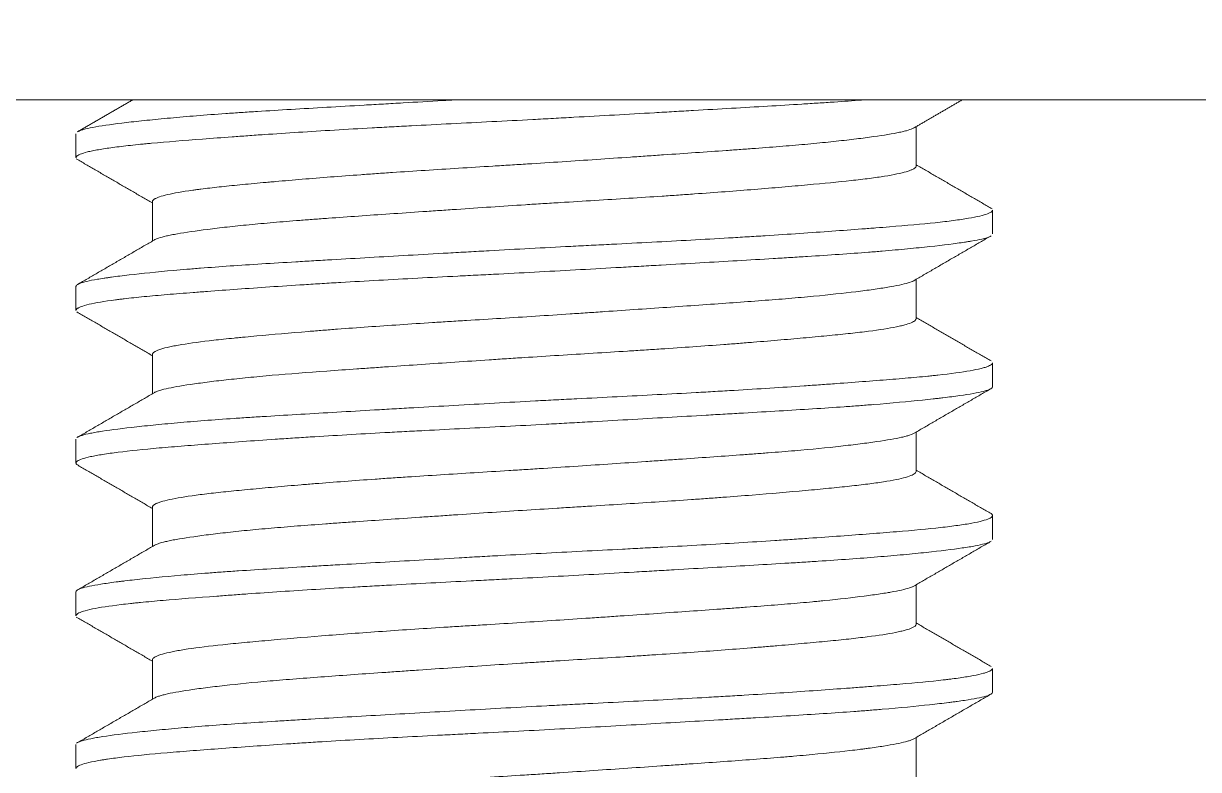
# Model space of a CAD drawing. Header units: millimetres. Extents: x 240 to 1080, y -29 to 565.
# Drawn here: x 383.13 to 390.82, y 196.15 to 201.04 of the extents above; entities that cross this region are included whole.
import ezdxf

# ---------------------------------------------------------------- set-up
doc = ezdxf.new("R2010")
doc.units = ezdxf.units.MM
doc.header["$LTSCALE"] = 0.75
doc.layers.add('DIM', color=3, linetype='Continuous')
doc.styles.get("Standard").update_dxf_attribs({"font": 'arial.ttf'})
doc.dimstyles.new('사본 ISO-25', dxfattribs={"dimtxt": 7, "dimasz": 7, "dimexe": 2.1, "dimexo": 2.1, "dimgap": 2, "dimtad": 1, "dimtih": 1, "dimtoh": 1, "dimdec": 1, "dimdsep": 46, "dimtxsty": 'Standard', "dimcen": 0, "dimclrd": 3, "dimclre": 3, "dimclrt": 4, "dimazin": 2, "dimtp": 0.1, "dimtm": 0.1, "dimtfac": 0.714286, "dimtdec": 1, "dimtmove": 0, "dimatfit": 3, "dimfxl": 1, "dimarcsym": 0})

msp = doc.modelspace()

# ---------------------------------------------------------------- linework, layer by layer
at = {"color": 7, "linetype": 'Continuous', "lineweight": 18}
for p, q in [((399.7725, 200.5366), (351.1725, 200.5366)), ((383.4725, 200.3139), (383.4725, 200.1591)), ((388.9725, 200.1027), (388.9725, 200.3613)), ((383.9725, 199.8705), (383.9725, 199.6119)), ((389.4725, 199.6584), (389.4725, 199.8144)), ((383.4725, 199.3144), (383.4753, 199.3217)), ((383.4725, 199.3146), (383.4725, 199.1592)), ((388.9725, 199.1034), (388.9725, 199.3615)), ((383.9725, 198.8697), (383.9725, 198.6119)), ((389.4725, 198.6593), (389.4725, 198.814)), ((383.4725, 198.3142), (383.4725, 198.1586)), ((388.9725, 198.1029), (388.9725, 198.3614)), ((383.9725, 197.8705), (383.9725, 197.6119)), ((389.4725, 197.6589), (389.4725, 197.8148)), ((383.4725, 197.3141), (383.4725, 197.1594)), ((388.9725, 197.103), (388.9725, 197.3615)), ((383.9725, 196.8701), (383.9725, 196.6119)), ((389.4725, 196.6589), (389.4725, 196.814)), ((383.4725, 196.3147), (383.4725, 196.1586)), ((388.9725, 196.1032), (388.9725, 196.3613))]:
    msp.add_line(p, q, dxfattribs=at)
for points, knots in [([(388.616, 200.5355), (388.5586, 200.5311), (388.4985, 200.5268), (388.4018, 200.5202), (388.3669, 200.5179), (388.2962, 200.5134), (388.2603, 200.5111), (388.0784, 200.4997), (387.9249, 200.4907), (387.6829, 200.4767), (387.6003, 200.472), (387.4732, 200.4647), (387.4306, 200.4622), (387.345, 200.4573), (387.302, 200.4548), (387.0863, 200.4425), (386.9108, 200.4325), (386.6878, 200.4201), (386.6207, 200.4164), (386.5531, 200.4127), (386.508, 200.4103), (386.4853, 200.4091), (386.3726, 200.4031), (386.2831, 200.3985), (386.0163, 200.3848), (385.8409, 200.376), (385.6248, 200.3646), (385.5817, 200.3623), (385.5174, 200.3588), (385.496, 200.3577), (385.4534, 200.3553), (385.3477, 200.3495), (385.245, 200.3436), (385.0041, 200.3292), (384.8511, 200.3194), (384.6875, 200.3081), (384.6695, 200.3069), (384.6336, 200.3044), (384.6158, 200.3031), (384.563, 200.2994), (384.5285, 200.2969), (384.4274, 200.2895), (384.3629, 200.2847), (384.1783, 200.2707), (384.0669, 200.2618), (383.9552, 200.2515), (383.943, 200.2503), (383.919, 200.248), (383.8837, 200.2446), (383.8506, 200.2412), (383.7871, 200.2342), (383.7098, 200.2249), (383.6471, 200.2153), (383.6056, 200.208), (383.5863, 200.2043), (383.569, 200.2006), (383.558, 200.1981), (383.5527, 200.1968), (383.5075, 200.1855), (383.4837, 200.1755), (383.4733, 200.1629), (383.4723, 200.1602), (383.4726, 200.1575)], [0, 0, 0, 0, 0.034722, 0.034722, 0.053593, 0.053593, 0.072463, 0.072463, 0.147946, 0.147946, 0.185688, 0.185688, 0.204559, 0.204559, 0.223429, 0.223429, 0.298912, 0.298912, 0.317783, 0.327218, 0.327218, 0.336654, 0.336654, 0.374395, 0.374395, 0.449878, 0.449878, 0.468749, 0.468749, 0.478184, 0.478184, 0.48762, 0.525361, 0.525361, 0.600844, 0.600844, 0.610279, 0.610279, 0.619715, 0.619715, 0.638586, 0.638586, 0.676327, 0.676327, 0.75181, 0.75181, 0.761245, 0.761245, 0.770681, 0.789551, 0.789551, 0.827293, 0.865034, 0.865034, 0.883905, 0.893341, 0.893341, 0.902776, 0.902776, 0.978259, 0.978259, 1, 1, 1, 1]), ([(383.4878, 200.3306), (383.4892, 200.3313), (383.4908, 200.332), (383.4976, 200.335), (383.5038, 200.3373), (383.5181, 200.3418), (383.5264, 200.3441), (383.554, 200.3509), (383.5762, 200.3554), (383.6541, 200.3691), (383.7209, 200.3784), (383.8234, 200.3906), (383.8448, 200.393), (383.8896, 200.398), (383.9129, 200.4004), (383.9849, 200.4079), (384.0872, 200.4178), (384.2018, 200.4277), (384.3225, 200.4374), (384.3859, 200.4421), (384.4858, 200.4491), (384.52, 200.4515), (384.5894, 200.4561), (384.6246, 200.4584), (384.7317, 200.4652), (384.8053, 200.4697), (385.0321, 200.4833), (385.1914, 200.4925), (385.3802, 200.5033), (385.4013, 200.5046), (385.4435, 200.507), (385.5071, 200.5106), (385.571, 200.5143), (385.6996, 200.5217), (385.8125, 200.5281), (385.9267, 200.5346), (385.9534, 200.5361)], [0, 0, 0, 0, 0.011073, 0.011073, 0.045641, 0.045641, 0.080209, 0.080209, 0.149346, 0.149346, 0.287619, 0.287619, 0.322187, 0.322187, 0.356755, 0.356755, 0.425892, 0.495028, 0.495028, 0.564165, 0.564165, 0.598733, 0.598733, 0.633301, 0.633301, 0.702438, 0.702438, 0.840711, 0.840711, 0.857995, 0.857995, 0.875279, 0.909847, 0.909847, 0.978984, 1, 1, 1, 1]), ([(388.9585, 200.3532), (388.9558, 200.3516), (388.9437, 200.3455), (388.9255, 200.3394), (388.9, 200.3325), (388.8907, 200.3301), (388.8702, 200.3255), (388.8591, 200.3231), (388.7996, 200.3113), (388.7395, 200.3018), (388.6314, 200.2871), (388.5923, 200.2821), (388.529, 200.2746), (388.5072, 200.2721), (388.4619, 200.267), (388.4386, 200.2645), (388.3669, 200.257), (388.3168, 200.2521), (388.2117, 200.2424), (388.1568, 200.2377), (388.0423, 200.2284), (387.9827, 200.2237), (387.8897, 200.2167), (387.858, 200.2144), (387.794, 200.2097), (387.7617, 200.2074), (387.5981, 200.1957), (387.4617, 200.1863), (387.284, 200.1741), (387.2482, 200.1716), (387.1757, 200.1667), (387.1391, 200.1642), (387.0283, 200.1566), (386.9541, 200.1516), (386.7307, 200.1365), (386.5806, 200.1266), (386.3914, 200.1146), (386.3535, 200.1122), (386.2775, 200.1075), (386.2394, 200.1051), (386.126, 200.0981), (386.0513, 200.0935), (385.8296, 200.0798), (385.6852, 200.0706), (385.5266, 200.0598), (385.509, 200.0586), (385.474, 200.0562), (385.4565, 200.055), (385.4044, 200.0513), (385.3702, 200.0489), (385.2689, 200.0415), (385.2033, 200.0366), (385.0122, 200.0217), (384.8923, 200.0117), (384.7662, 200.0006), (384.7523, 199.9993), (384.7248, 199.9969), (384.7112, 199.9957), (384.6711, 199.992), (384.645, 199.9897), (384.5689, 199.9826), (384.4729, 199.9733), (384.3877, 199.9641), (384.328, 199.9571), (384.2991, 199.9536), (384.2719, 199.9501), (384.254, 199.9477), (384.2453, 199.9465), (384.1686, 199.9358), (384.1137, 199.9261), (384.0507, 199.9113), (384.033, 199.9063), (384.0113, 199.8988), (384.0049, 199.8963), (383.9965, 199.8925), (383.9939, 199.8912), (383.9892, 199.8887), (383.9871, 199.8874), (383.9776, 199.8811), (383.9734, 199.8762), (383.9725, 199.8707), (383.9725, 199.87), (383.9725, 199.8694)], [0, 0, 0, 0, 0.010038, 0.039914, 0.039914, 0.054852, 0.054852, 0.06979, 0.06979, 0.129541, 0.129541, 0.159417, 0.159417, 0.174355, 0.174355, 0.189292, 0.189292, 0.219168, 0.219168, 0.249044, 0.249044, 0.27892, 0.27892, 0.293858, 0.293858, 0.308795, 0.308795, 0.368547, 0.368547, 0.383485, 0.383485, 0.398423, 0.398423, 0.428298, 0.428298, 0.48805, 0.48805, 0.502988, 0.502988, 0.517925, 0.517925, 0.547801, 0.547801, 0.607553, 0.607553, 0.615021, 0.615021, 0.62249, 0.62249, 0.637428, 0.637428, 0.667304, 0.667304, 0.727055, 0.727055, 0.734524, 0.734524, 0.741993, 0.741993, 0.756931, 0.756931, 0.786807, 0.816683, 0.816683, 0.83162, 0.839089, 0.839089, 0.846558, 0.846558, 0.90631, 0.90631, 0.936185, 0.936185, 0.951123, 0.951123, 0.958592, 0.958592, 0.966061, 0.966061, 0.995937, 0.995937, 1, 1, 1, 1]), ([(383.9835, 199.6182), (383.9902, 199.6226), (384.0002, 199.6271), (384.0269, 199.6361), (384.044, 199.6407), (384.0749, 199.6478), (384.086, 199.6502), (384.1098, 199.6549), (384.1225, 199.6573), (384.1899, 199.6692), (384.2563, 199.6789), (384.3547, 199.6913), (384.3752, 199.6938), (384.4178, 199.6989), (384.4399, 199.7014), (384.508, 199.709), (384.5559, 199.714), (384.6566, 199.7239), (384.7094, 199.7287), (384.8199, 199.7382), (384.8775, 199.7429), (384.9678, 199.7499), (384.9985, 199.7522), (385.0611, 199.7569), (385.0927, 199.7593), (385.1889, 199.7663), (385.2545, 199.771), (385.4559, 199.7851), (385.596, 199.7947), (385.7606, 199.806), (385.779, 199.8073), (385.8158, 199.8098), (385.8712, 199.8135), (385.9268, 199.8173), (386.0382, 199.8249), (386.1876, 199.835), (386.3385, 199.8449), (386.4523, 199.8523), (386.5093, 199.8559), (386.5666, 199.8595), (386.6048, 199.8619), (386.6239, 199.8631), (386.7957, 199.8737), (386.9453, 199.8828), (387.165, 199.8967), (387.2375, 199.9014), (387.345, 199.9085), (387.3807, 199.9109), (387.4339, 199.9145), (387.4516, 199.9157), (387.4866, 199.9182), (387.504, 199.9194), (387.6597, 199.9304), (387.7906, 199.9403), (387.976, 199.9553), (388.036, 199.9603), (388.1232, 199.9678), (388.1518, 199.9703), (388.2076, 199.9752), (388.2349, 199.9777), (388.3676, 199.9897), (388.4629, 199.9989), (388.5898, 200.0128), (388.6293, 200.0175), (388.7029, 200.027), (388.7363, 200.0318), (388.8267, 200.0462), (388.874, 200.0561), (388.9168, 200.0686), (388.9245, 200.0712), (388.9383, 200.0763), (388.9444, 200.0788), (388.9599, 200.0864), (388.9667, 200.0914), (388.9715, 200.0986), (388.9724, 200.1007), (388.9725, 200.1029)], [0, 0, 0, 0, 0.028736, 0.028736, 0.058669, 0.058669, 0.073635, 0.073635, 0.088602, 0.088602, 0.148468, 0.148468, 0.163434, 0.163434, 0.178401, 0.178401, 0.208334, 0.208334, 0.238266, 0.238266, 0.268199, 0.268199, 0.283166, 0.283166, 0.298132, 0.298132, 0.328065, 0.328065, 0.387931, 0.387931, 0.395414, 0.395414, 0.402898, 0.417864, 0.417864, 0.447797, 0.47773, 0.47773, 0.492696, 0.50018, 0.50018, 0.507663, 0.507663, 0.567529, 0.567529, 0.597462, 0.597462, 0.612428, 0.612428, 0.619912, 0.619912, 0.627395, 0.627395, 0.687261, 0.687261, 0.717194, 0.717194, 0.73216, 0.73216, 0.747127, 0.747127, 0.806992, 0.806992, 0.836925, 0.836925, 0.866858, 0.866858, 0.926724, 0.926724, 0.941691, 0.941691, 0.956657, 0.956657, 0.98659, 0.98659, 1, 1, 1, 1]), ([(383.483, 199.3279), (383.4868, 199.3302), (383.4915, 199.3325), (383.5201, 199.3438), (383.5586, 199.3526), (383.6262, 199.3641), (383.6479, 199.3676), (383.6719, 199.3711), (383.6884, 199.3734), (383.6969, 199.3746), (383.7405, 199.3806), (383.7789, 199.3854), (383.9043, 199.3999), (384.0014, 199.4098), (384.1398, 199.4223), (384.1683, 199.4247), (384.2124, 199.4285), (384.2274, 199.4297), (384.2576, 199.4322), (384.2728, 199.4334), (384.35, 199.4395), (384.4142, 199.4442), (384.6145, 199.458), (384.758, 199.4669), (384.9308, 199.4772), (384.9501, 199.4783), (384.9892, 199.4807), (385.0089, 199.4818), (385.0683, 199.4853), (385.1082, 199.4876), (385.229, 199.4946), (385.3109, 199.4994), (385.5606, 199.5137), (385.7323, 199.5236), (385.9538, 199.5362), (385.9985, 199.5387), (386.0876, 199.5437), (386.1321, 199.5462), (386.2658, 199.5537), (386.3549, 199.5586), (386.5332, 199.5681), (386.6224, 199.5727), (386.7562, 199.5796), (386.8008, 199.5819), (386.89, 199.5864), (386.9347, 199.5887), (387.1574, 199.6001), (387.3302, 199.609), (387.5816, 199.6229), (387.6641, 199.6276), (387.7859, 199.6348), (387.8261, 199.6372), (387.9059, 199.6421), (387.9456, 199.6446), (388.1401, 199.6569), (388.2856, 199.6669), (388.489, 199.6816), (388.5544, 199.6865), (388.6486, 199.6936), (388.6794, 199.6959), (388.7397, 199.7006), (388.7689, 199.7029), (388.9109, 199.7144), (389.0108, 199.7233), (389.1406, 199.737), (389.1804, 199.7417), (389.235, 199.7488), (389.2524, 199.7512), (389.285, 199.7561), (389.3004, 199.7585), (389.3721, 199.7707), (389.4138, 199.7806), (389.4532, 199.7956), (389.4624, 199.8006), (389.4702, 199.808), (389.4717, 199.8105), (389.4724, 199.8134), (389.4725, 199.814), (389.4725, 199.8146)], [0, 0, 0, 0, 0.01454, 0.01454, 0.07317, 0.07317, 0.087828, 0.095157, 0.095157, 0.102486, 0.102486, 0.131801, 0.131801, 0.190431, 0.190431, 0.205089, 0.205089, 0.212418, 0.212418, 0.219747, 0.219747, 0.249062, 0.249062, 0.307692, 0.307692, 0.315021, 0.315021, 0.32235, 0.32235, 0.337007, 0.337007, 0.366323, 0.366323, 0.424953, 0.424953, 0.439611, 0.439611, 0.454268, 0.454268, 0.483583, 0.483583, 0.512899, 0.512899, 0.527556, 0.527556, 0.542214, 0.542214, 0.600844, 0.600844, 0.630159, 0.630159, 0.644817, 0.644817, 0.659475, 0.659475, 0.718105, 0.718105, 0.74742, 0.74742, 0.762078, 0.762078, 0.776735, 0.776735, 0.835366, 0.835366, 0.864681, 0.864681, 0.879339, 0.879339, 0.893996, 0.893996, 0.952627, 0.952627, 0.981942, 0.981942, 0.9966, 0.9966, 1, 1, 1, 1]), ([(389.4566, 199.6424), (389.445, 199.6367), (389.4271, 199.631), (389.3839, 199.6209), (389.3609, 199.6163), (389.3271, 199.6106), (389.3201, 199.6094), (389.3056, 199.6071), (389.298, 199.6059), (389.2748, 199.6024), (389.2584, 199.6), (389.172, 199.5882), (389.0889, 199.5785), (388.9434, 199.5637), (388.8915, 199.5588), (388.8082, 199.5513), (388.7795, 199.5488), (388.7209, 199.5438), (388.691, 199.5414), (388.5378, 199.5293), (388.4047, 199.5202), (388.2252, 199.5089), (388.1887, 199.5066), (388.1142, 199.5021), (388.0762, 199.4998), (387.9606, 199.4929), (387.882, 199.4883), (387.6416, 199.4743), (387.4754, 199.4648), (387.2602, 199.4524), (387.2168, 199.45), (387.1291, 199.4449), (387.0849, 199.4424), (386.9523, 199.4349), (386.775, 199.4249), (386.5971, 199.4151), (386.4188, 199.4055), (386.3294, 199.4009), (386.1951, 199.394), (386.1503, 199.3917), (386.0605, 199.3871), (386.0159, 199.3849), (385.8831, 199.3781), (385.7957, 199.3736), (385.5369, 199.36), (385.369, 199.3508), (385.1649, 199.3388), (385.1243, 199.3364), (385.0444, 199.3315), (385.0051, 199.329), (384.8888, 199.3217), (384.7386, 199.3118), (384.5977, 199.3019), (384.4615, 199.2921), (384.3958, 199.2872), (384.3008, 199.28), (384.2699, 199.2777), (384.2099, 199.273), (384.1807, 199.2707), (384.0957, 199.2639), (383.9889, 199.2549), (383.8951, 199.2458), (383.8298, 199.2389), (383.7983, 199.2354), (383.7688, 199.2319), (383.7495, 199.2295), (383.7401, 199.2284), (383.6577, 199.2177), (383.6003, 199.208), (383.5369, 199.1931), (383.5196, 199.1881), (383.4995, 199.1806), (383.4938, 199.1781), (383.4867, 199.1743), (383.4845, 199.1731), (383.4808, 199.1706), (383.4746, 199.1658), (383.4722, 199.1611), (383.4725, 199.1577)], [0, 0, 0, 0, 0.037194, 0.037194, 0.066619, 0.066619, 0.073976, 0.073976, 0.081332, 0.081332, 0.096045, 0.096045, 0.154896, 0.154896, 0.184322, 0.184322, 0.199034, 0.199034, 0.213747, 0.213747, 0.272598, 0.272598, 0.287311, 0.287311, 0.302024, 0.302024, 0.33145, 0.33145, 0.390301, 0.390301, 0.405014, 0.405014, 0.419726, 0.419726, 0.449152, 0.478578, 0.478578, 0.508003, 0.508003, 0.522716, 0.522716, 0.537429, 0.537429, 0.566854, 0.566854, 0.625705, 0.625705, 0.640418, 0.640418, 0.655131, 0.655131, 0.684557, 0.713982, 0.713982, 0.743408, 0.743408, 0.758121, 0.758121, 0.772833, 0.772833, 0.802259, 0.831685, 0.831685, 0.846397, 0.853754, 0.853754, 0.86111, 0.86111, 0.919961, 0.919961, 0.949387, 0.949387, 0.9641, 0.9641, 0.971456, 0.971456, 0.978813, 1, 1, 1, 1]), ([(388.9548, 199.3512), (388.9461, 199.3467), (388.9343, 199.3423), (388.8885, 199.3287), (388.8445, 199.3195), (388.7729, 199.3075), (388.7577, 199.3051), (388.7257, 199.3002), (388.7089, 199.2977), (388.6565, 199.2904), (388.6187, 199.2854), (388.4969, 199.2706), (388.4046, 199.2605), (388.2749, 199.2482), (388.2482, 199.2458), (388.1938, 199.2409), (388.1661, 199.2386), (388.0814, 199.2315), (388.0229, 199.2269), (387.8415, 199.213), (387.7127, 199.2038), (387.5072, 199.1895), (387.4376, 199.1847), (387.2966, 199.1749), (387.1537, 199.1652), (387.0069, 199.1552), (386.8954, 199.1476), (386.8579, 199.1451), (386.7826, 199.14), (386.7446, 199.1375), (386.631, 199.13), (386.5555, 199.125), (386.4047, 199.1154), (386.2543, 199.106), (386.1045, 199.0968), (385.9925, 199.0899), (385.9551, 199.0876), (385.8807, 199.0829), (385.8438, 199.0806), (385.6611, 199.0689), (385.5202, 199.0596), (385.3165, 199.045), (385.2499, 199.0401), (385.152, 199.0326), (385.1197, 199.0301), (385.0564, 199.0251), (385.0254, 199.0226), (384.8729, 199.0101), (384.76, 199.0002), (384.6302, 198.9883), (384.5921, 198.9847), (384.5554, 198.9812), (384.5311, 198.9789), (384.5192, 198.9777), (384.4602, 198.9718), (384.4162, 198.9672), (384.293, 198.9533), (384.2227, 198.944), (384.15, 198.9319), (384.1362, 198.9295), (384.1166, 198.9258), (384.1103, 198.9246), (384.0981, 198.9221), (384.0922, 198.9209), (384.0639, 198.9147), (384.0446, 198.9097), (383.997, 198.8947), (383.9785, 198.8846), (383.9732, 198.8735), (383.9728, 198.8723), (383.9725, 198.8704), (383.9725, 198.8698), (383.9725, 198.8691)], [0, 0, 0, 0, 0.028791, 0.028791, 0.088772, 0.088772, 0.103767, 0.103767, 0.118762, 0.118762, 0.148753, 0.148753, 0.208734, 0.208734, 0.223729, 0.223729, 0.238724, 0.238724, 0.268714, 0.268714, 0.328695, 0.328695, 0.358686, 0.358686, 0.388676, 0.418667, 0.418667, 0.433662, 0.433662, 0.448657, 0.448657, 0.478647, 0.478647, 0.508638, 0.538628, 0.538628, 0.553624, 0.553624, 0.568619, 0.568619, 0.6286, 0.6286, 0.65859, 0.65859, 0.673585, 0.673585, 0.68858, 0.68858, 0.748561, 0.748561, 0.763557, 0.771054, 0.771054, 0.778552, 0.778552, 0.808542, 0.808542, 0.868523, 0.868523, 0.883518, 0.883518, 0.891016, 0.891016, 0.898513, 0.898513, 0.928504, 0.928504, 0.988485, 0.988485, 0.995982, 0.995982, 1, 1, 1, 1]), ([(383.9855, 198.6194), (383.988, 198.6209), (383.9909, 198.6225), (383.9991, 198.6263), (384.005, 198.6287), (384.0252, 198.6356), (384.042, 198.6402), (384.1022, 198.6542), (384.1553, 198.6636), (384.2384, 198.6759), (384.2559, 198.6783), (384.2922, 198.6833), (384.3111, 198.6858), (384.3699, 198.6933), (384.4538, 198.7033), (384.5486, 198.7132), (384.6239, 198.7207), (384.6497, 198.7231), (384.7027, 198.728), (384.7299, 198.7305), (384.8693, 198.7425), (384.9887, 198.7517), (385.1792, 198.7656), (385.2446, 198.7703), (385.3456, 198.7774), (385.3797, 198.7797), (385.449, 198.7846), (385.4841, 198.787), (385.6605, 198.7992), (385.8051, 198.8091), (386.027, 198.8241), (386.1205, 198.8304), (386.2154, 198.8368), (386.2535, 198.8393), (386.2726, 198.8405), (386.3299, 198.8443), (386.368, 198.8468), (386.558, 198.8591), (386.7089, 198.8683), (386.9335, 198.8822), (387.008, 198.8868), (387.1008, 198.8927), (387.1194, 198.8938), (387.1562, 198.8962), (387.2113, 198.8997), (387.2655, 198.9032), (387.4444, 198.9151), (387.5819, 198.9247), (387.7466, 198.9371), (387.7792, 198.9396), (387.8437, 198.9446), (387.8756, 198.9471), (387.9695, 198.9547), (388.0296, 198.9597), (388.1452, 198.9697), (388.2006, 198.9746), (388.3067, 198.9842), (388.3574, 198.9889), (388.4299, 198.996), (388.4534, 198.9983), (388.4992, 199.003), (388.5214, 199.0053), (388.5854, 199.0123), (388.625, 199.017), (388.7346, 199.0311), (388.7955, 199.0406), (388.856, 199.053), (388.8673, 199.0555), (388.8881, 199.0606), (388.8977, 199.0631), (388.9237, 199.0706), (388.9515, 199.0807), (388.9658, 199.0907), (388.9714, 199.0981), (388.9724, 199.1006), (388.9725, 199.1031), (388.9725, 199.1032), (388.9725, 199.1033)], [0, 0, 0, 0, 0.009717, 0.009717, 0.024713, 0.024713, 0.054703, 0.054703, 0.114684, 0.114684, 0.129679, 0.129679, 0.144674, 0.144674, 0.174665, 0.204655, 0.204655, 0.21965, 0.21965, 0.234645, 0.234645, 0.294626, 0.294626, 0.324617, 0.324617, 0.339612, 0.339612, 0.354607, 0.354607, 0.414588, 0.414588, 0.444578, 0.452076, 0.452076, 0.459573, 0.459573, 0.474569, 0.474569, 0.534549, 0.534549, 0.56454, 0.56454, 0.572037, 0.572037, 0.579535, 0.59453, 0.59453, 0.654511, 0.654511, 0.669506, 0.669506, 0.684501, 0.684501, 0.714492, 0.714492, 0.744482, 0.744482, 0.774473, 0.774473, 0.789468, 0.789468, 0.804463, 0.804463, 0.834453, 0.834453, 0.894434, 0.894434, 0.909429, 0.909429, 0.924425, 0.924425, 0.954415, 0.984405, 0.984405, 0.999401, 0.999401, 1, 1, 1, 1]), ([(383.4843, 198.3287), (383.4889, 198.3313), (383.5049, 198.3384), (383.5308, 198.3455), (383.5616, 198.3523), (383.5729, 198.3546), (383.5974, 198.3592), (383.6105, 198.3615), (383.681, 198.373), (383.7519, 198.3824), (383.8802, 198.397), (383.9266, 198.402), (384.0269, 198.412), (384.1333, 198.422), (384.2513, 198.4318), (384.3751, 198.4413), (384.4399, 198.446), (384.5415, 198.4529), (384.5761, 198.4552), (384.6468, 198.4598), (384.6829, 198.4621), (384.7927, 198.4689), (384.8677, 198.4734), (385.0983, 198.4871), (385.2593, 198.4964), (385.4697, 198.5085), (385.5123, 198.5109), (385.5984, 198.5159), (385.6416, 198.5184), (385.7717, 198.5258), (385.859, 198.5308), (386.1225, 198.5457), (386.3003, 198.5557), (386.5254, 198.5677), (386.5707, 198.57), (386.6608, 198.5747), (386.7057, 198.577), (386.8396, 198.5839), (386.9281, 198.5884), (387.1912, 198.6018), (387.3635, 198.6108), (387.5537, 198.6214), (387.5747, 198.6226), (387.6166, 198.6249), (387.6789, 198.6285), (387.7401, 198.6321), (387.8609, 198.6393), (388.0179, 198.649), (388.1667, 198.6589), (388.2752, 198.6663), (388.3287, 198.6701), (388.3811, 198.6738), (388.4157, 198.6763), (388.4329, 198.6775), (388.5177, 198.6837), (388.5824, 198.6885), (388.7057, 198.6979), (388.8229, 198.7071), (388.9279, 198.7161), (389.002, 198.7229), (389.0259, 198.7252), (389.0606, 198.7286), (389.0719, 198.7298), (389.0942, 198.7321), (389.1051, 198.7333), (389.2008, 198.7437), (389.2708, 198.7531), (389.3534, 198.7677), (389.3773, 198.7727), (389.4023, 198.7789), (389.4071, 198.7802), (389.4161, 198.7827), (389.4204, 198.784), (389.4325, 198.7878), (389.4395, 198.7903), (389.4575, 198.7978), (389.4655, 198.8027), (389.4714, 198.8099), (389.4724, 198.8122), (389.4725, 198.8144)], [0, 0, 0, 0, 0.016917, 0.046287, 0.046287, 0.060973, 0.060973, 0.075658, 0.075658, 0.134398, 0.134398, 0.163769, 0.163769, 0.193139, 0.222509, 0.222509, 0.25188, 0.25188, 0.266565, 0.266565, 0.28125, 0.28125, 0.31062, 0.31062, 0.369361, 0.369361, 0.384046, 0.384046, 0.398731, 0.398731, 0.428101, 0.428101, 0.486842, 0.486842, 0.501527, 0.501527, 0.516212, 0.516212, 0.545583, 0.545583, 0.604323, 0.604323, 0.611666, 0.611666, 0.619008, 0.633694, 0.633694, 0.663064, 0.692434, 0.692434, 0.707119, 0.714462, 0.714462, 0.721804, 0.721804, 0.751175, 0.751175, 0.780545, 0.809915, 0.809915, 0.824601, 0.824601, 0.831943, 0.831943, 0.839286, 0.839286, 0.898026, 0.898026, 0.927397, 0.927397, 0.934739, 0.934739, 0.942082, 0.942082, 0.956767, 0.956767, 0.986137, 0.986137, 1, 1, 1, 1]), ([(389.4725, 198.6579), (389.4724, 198.6569), (389.4722, 198.6559), (389.4699, 198.6503), (389.4639, 198.6457), (389.4514, 198.64), (389.4487, 198.6388), (389.4426, 198.6366), (389.4394, 198.6354), (389.4288, 198.632), (389.4208, 198.6298), (389.3759, 198.6185), (389.3248, 198.6095), (389.2253, 198.5954), (389.1884, 198.5906), (389.1373, 198.5845), (389.1268, 198.5833), (389.1055, 198.5809), (389.0729, 198.5772), (389.0385, 198.5735), (388.9198, 198.5612), (388.8121, 198.5512), (388.6615, 198.539), (388.6306, 198.5366), (388.583, 198.533), (388.5669, 198.5318), (388.5344, 198.5294), (388.5179, 198.5283), (388.4348, 198.5224), (388.3661, 198.5178), (388.1532, 198.5042), (388.0025, 198.4953), (387.803, 198.4837), (387.7626, 198.4813), (387.7011, 198.4778), (387.6804, 198.4766), (387.6389, 198.4742), (387.535, 198.4682), (387.4295, 198.4621), (387.1734, 198.4475), (386.9988, 198.4375), (386.7979, 198.4262), (386.7755, 198.425), (386.7306, 198.4225), (386.7081, 198.4212), (386.6406, 198.4175), (386.5956, 198.415), (386.4611, 198.4078), (386.3718, 198.4031), (386.1048, 198.3893), (385.9283, 198.3805), (385.7313, 198.3702), (385.7094, 198.3691), (385.6658, 198.3668), (385.6007, 198.3633), (385.5366, 198.3599), (385.4096, 198.3529), (385.2437, 198.3436), (385.0843, 198.334), (384.9673, 198.3267), (384.9287, 198.3242), (384.8524, 198.3192), (384.8146, 198.3168), (384.7028, 198.3092), (384.5594, 198.2993), (384.4272, 198.2895), (384.3004, 198.28), (384.2397, 198.2754), (384.1529, 198.2685), (384.1247, 198.2662), (384.0696, 198.2616), (384.0428, 198.2594), (383.9134, 198.248), (383.8245, 198.2389), (383.7122, 198.2249), (383.6783, 198.2201), (383.6329, 198.2128), (383.6187, 198.2104), (383.592, 198.2054), (383.5798, 198.2029), (383.5234, 198.1905), (383.4944, 198.1805), (383.4743, 198.1657), (383.4715, 198.1608), (383.4735, 198.1537), (383.4752, 198.1514), (383.4799, 198.1472), (383.4826, 198.1455), (383.4859, 198.1437)], [0, 0, 0, 0, 0.005762, 0.005762, 0.033466, 0.033466, 0.040392, 0.040392, 0.047318, 0.047318, 0.06117, 0.06117, 0.116578, 0.116578, 0.144282, 0.144282, 0.151208, 0.151208, 0.158134, 0.171986, 0.171986, 0.227394, 0.227394, 0.241245, 0.241245, 0.248171, 0.248171, 0.255097, 0.255097, 0.282801, 0.282801, 0.338209, 0.338209, 0.352061, 0.352061, 0.358987, 0.358987, 0.365913, 0.393617, 0.393617, 0.449025, 0.449025, 0.455951, 0.455951, 0.462877, 0.462877, 0.476729, 0.476729, 0.504433, 0.504433, 0.55984, 0.55984, 0.566766, 0.566766, 0.573692, 0.587544, 0.587544, 0.615248, 0.642952, 0.642952, 0.656804, 0.656804, 0.670656, 0.670656, 0.69836, 0.726064, 0.726064, 0.753768, 0.753768, 0.76762, 0.76762, 0.781472, 0.781472, 0.83688, 0.83688, 0.864584, 0.864584, 0.878435, 0.878435, 0.892287, 0.892287, 0.947695, 0.947695, 0.975399, 0.975399, 0.989251, 0.989251, 1, 1, 1, 1]), ([(388.9607, 198.3545), (388.9536, 198.35), (388.9433, 198.3456), (388.9229, 198.3388), (388.9151, 198.3365), (388.902, 198.333), (388.8974, 198.3319), (388.8878, 198.3295), (388.8829, 198.3284), (388.8362, 198.3178), (388.7821, 198.3084), (388.6823, 198.2939), (388.6459, 198.289), (388.5865, 198.2815), (388.5658, 198.279), (388.5232, 198.2739), (388.5012, 198.2714), (388.3883, 198.2589), (388.2879, 198.249), (388.1223, 198.2348), (388.0646, 198.2301), (387.9741, 198.2231), (387.9435, 198.2208), (387.8814, 198.2161), (387.85, 198.2138), (387.6908, 198.2022), (387.5571, 198.1929), (387.3821, 198.1808), (387.3466, 198.1784), (387.275, 198.1735), (387.2387, 198.171), (387.1295, 198.1635), (387.0562, 198.1585), (386.8348, 198.1435), (386.6852, 198.1334), (386.4957, 198.1212), (386.4576, 198.1188), (386.3813, 198.1139), (386.3433, 198.1116), (386.2297, 198.1045), (386.1547, 198.0999), (385.9315, 198.0861), (385.7853, 198.077), (385.6058, 198.0651), (385.57, 198.0628), (385.4995, 198.0579), (385.4647, 198.0555), (385.3616, 198.0483), (385.2276, 198.0385), (385.1004, 198.0286), (385.0076, 198.0211), (384.9771, 198.0186), (384.917, 198.0136), (384.8873, 198.0111), (384.7999, 198.0036), (384.7444, 197.9987), (384.6385, 197.9891), (384.5377, 197.9797), (384.4473, 197.9705), (384.3835, 197.9636), (384.3629, 197.9612), (384.323, 197.9565), (384.3037, 197.9542), (384.2117, 197.9424), (384.151, 197.9329), (384.079, 197.9182), (384.0529, 197.912), (384.0319, 197.9057), (384.024, 197.9032), (384.0202, 197.9019), (384.0095, 197.8981), (384.0032, 197.8956), (383.9803, 197.8848), (383.9719, 197.8768), (383.9725, 197.8689)], [0, 0, 0, 0, 0.028809, 0.028809, 0.04369, 0.04369, 0.05113, 0.05113, 0.058571, 0.058571, 0.118094, 0.118094, 0.147856, 0.147856, 0.162737, 0.162737, 0.177618, 0.177618, 0.237142, 0.237142, 0.266904, 0.266904, 0.281785, 0.281785, 0.296666, 0.296666, 0.356189, 0.356189, 0.37107, 0.37107, 0.385951, 0.385951, 0.415713, 0.415713, 0.475237, 0.475237, 0.490118, 0.490118, 0.504999, 0.504999, 0.534761, 0.534761, 0.594284, 0.594284, 0.609165, 0.609165, 0.624046, 0.624046, 0.653808, 0.68357, 0.68357, 0.698451, 0.698451, 0.713332, 0.713332, 0.743094, 0.743094, 0.772856, 0.802618, 0.802618, 0.817499, 0.817499, 0.832379, 0.832379, 0.891903, 0.891903, 0.921665, 0.929106, 0.929106, 0.936546, 0.936546, 0.951427, 0.951427, 1, 1, 1, 1]), ([(383.9863, 197.6199), (383.9922, 197.6234), (384.0106, 197.6315), (384.0393, 197.6395), (384.069, 197.6465), (384.0798, 197.6489), (384.1031, 197.6536), (384.1156, 197.656), (384.1821, 197.6679), (384.2476, 197.6776), (384.3638, 197.6925), (384.4055, 197.6975), (384.4726, 197.7051), (384.4958, 197.7076), (384.5436, 197.7126), (384.5681, 197.7152), (384.6434, 197.7226), (384.696, 197.7275), (384.8056, 197.737), (384.9198, 197.7464), (385.0432, 197.7556), (385.1393, 197.7627), (385.1719, 197.765), (385.2377, 197.7697), (385.271, 197.7721), (385.4388, 197.7839), (385.5783, 197.7935), (385.7592, 197.8059), (385.8139, 197.8096), (385.8694, 197.8134), (385.9066, 197.816), (385.9253, 197.8172), (386.0188, 197.8236), (386.1688, 197.8337), (386.3195, 197.8437), (386.4706, 197.8535), (386.5464, 197.8582), (386.6602, 197.8653), (386.6983, 197.8677), (386.7554, 197.8712), (386.7744, 197.8724), (386.8123, 197.8747), (386.8312, 197.8759), (386.9255, 197.8817), (386.9999, 197.8863), (387.2202, 197.9002), (387.3632, 197.9095), (387.537, 197.9217), (387.5717, 197.9242), (387.6398, 197.9291), (387.6734, 197.9316), (387.7725, 197.939), (387.8366, 197.944), (388.0228, 197.959), (388.139, 197.969), (388.3009, 197.9837), (388.3521, 197.9884), (388.4486, 197.9978), (388.5395, 198.007), (388.6192, 198.0163), (388.6747, 198.0233), (388.6924, 198.0257), (388.7266, 198.0305), (388.7429, 198.0329), (388.8202, 198.045), (388.8686, 198.0548), (388.9214, 198.0698), (388.9357, 198.0749), (388.9521, 198.0825), (388.9567, 198.085), (388.9642, 198.0901), (388.9671, 198.0926), (388.9712, 198.0977), (388.9723, 198.1003), (388.9725, 198.1029)], [0, 0, 0, 0, 0.022596, 0.052645, 0.052645, 0.067669, 0.067669, 0.082693, 0.082693, 0.142789, 0.142789, 0.172837, 0.172837, 0.187861, 0.187861, 0.202885, 0.202885, 0.232933, 0.232933, 0.262981, 0.293029, 0.293029, 0.308053, 0.308053, 0.323077, 0.323077, 0.383173, 0.383173, 0.398197, 0.405709, 0.405709, 0.413221, 0.413221, 0.443269, 0.473317, 0.473317, 0.503366, 0.503366, 0.51839, 0.51839, 0.525902, 0.525902, 0.533414, 0.533414, 0.563462, 0.563462, 0.623558, 0.623558, 0.638582, 0.638582, 0.653606, 0.653606, 0.683654, 0.683654, 0.74375, 0.74375, 0.773798, 0.773798, 0.803846, 0.833894, 0.833894, 0.848918, 0.848918, 0.863942, 0.863942, 0.924039, 0.924039, 0.954087, 0.954087, 0.969111, 0.969111, 0.984135, 0.984135, 1, 1, 1, 1]), ([(383.4725, 197.3143), (383.4723, 197.3178), (383.4742, 197.3213), (383.4812, 197.327), (383.4851, 197.3293), (383.4924, 197.3327), (383.495, 197.3339), (383.5009, 197.3362), (383.5041, 197.3373), (383.5349, 197.3475), (383.5779, 197.3564), (383.665, 197.3702), (383.6979, 197.3749), (383.7439, 197.3809), (383.7534, 197.3821), (383.7728, 197.3845), (383.7827, 197.3857), (383.8131, 197.3894), (383.8343, 197.3918), (383.944, 197.4041), (384.0448, 197.414), (384.2154, 197.4288), (384.2755, 197.4337), (384.3549, 197.4397), (384.371, 197.4409), (384.4034, 197.4433), (384.4525, 197.4468), (384.503, 197.4503), (384.674, 197.4618), (384.82, 197.4707), (385.0139, 197.4821), (385.073, 197.4856), (385.1333, 197.4891), (385.1739, 197.4914), (385.1943, 197.4926), (385.2968, 197.4986), (385.3799, 197.5033), (385.6324, 197.5178), (385.805, 197.5277), (386.0262, 197.5403), (386.0707, 197.5428), (386.1378, 197.5465), (386.1603, 197.5478), (386.2053, 197.5503), (386.3176, 197.5565), (386.4294, 197.5626), (386.6972, 197.5767), (386.8747, 197.5856), (387.0733, 197.5958), (387.0953, 197.5969), (387.1394, 197.5992), (387.1614, 197.6003), (387.2272, 197.6038), (387.2707, 197.606), (387.4, 197.6129), (387.4846, 197.6175), (387.7337, 197.6315), (387.8936, 197.6411), (388.0855, 197.6535), (388.1235, 197.6561), (388.198, 197.661), (388.2345, 197.6635), (388.342, 197.671), (388.411, 197.6759), (388.5437, 197.6856), (388.6073, 197.6904), (388.6988, 197.6974), (388.7286, 197.6997), (388.7868, 197.7043), (388.8153, 197.7066), (388.9538, 197.7181), (389.0502, 197.7271), (389.1738, 197.7409), (389.2116, 197.7456), (389.2628, 197.7527), (389.279, 197.7552), (389.3096, 197.76), (389.3241, 197.7625), (389.3909, 197.7748), (389.4283, 197.7848), (389.461, 197.7997), (389.4679, 197.8047), (389.4724, 197.812), (389.4728, 197.8144), (389.4718, 197.8192), (389.4702, 197.8215), (389.4665, 197.8249), (389.4651, 197.8259), (389.4636, 197.8269)], [0, 0, 0, 0, 0.020684, 0.020684, 0.034585, 0.034585, 0.041536, 0.041536, 0.048487, 0.048487, 0.104092, 0.104092, 0.131894, 0.131894, 0.138845, 0.138845, 0.145795, 0.145795, 0.159697, 0.159697, 0.215302, 0.215302, 0.243104, 0.243104, 0.250055, 0.250055, 0.257005, 0.270907, 0.270907, 0.326512, 0.326512, 0.340413, 0.347364, 0.347364, 0.354314, 0.354314, 0.382117, 0.382117, 0.437722, 0.437722, 0.451623, 0.451623, 0.458574, 0.458574, 0.465524, 0.493327, 0.493327, 0.548932, 0.548932, 0.555882, 0.555882, 0.562833, 0.562833, 0.576734, 0.576734, 0.604537, 0.604537, 0.660142, 0.660142, 0.674043, 0.674043, 0.687944, 0.687944, 0.715747, 0.715747, 0.743549, 0.743549, 0.75745, 0.75745, 0.771352, 0.771352, 0.826957, 0.826957, 0.854759, 0.854759, 0.86866, 0.86866, 0.882562, 0.882562, 0.938167, 0.938167, 0.965969, 0.965969, 0.97987, 0.97987, 0.993772, 0.993772, 1, 1, 1, 1]), ([(389.4543, 197.6413), (389.4459, 197.6374), (389.4347, 197.6336), (389.4041, 197.6253), (389.3836, 197.6208), (389.3343, 197.6116), (389.306, 197.607), (389.21, 197.593), (389.1317, 197.5834), (389.0157, 197.5711), (388.9916, 197.5686), (388.9416, 197.5636), (388.9156, 197.5611), (388.8355, 197.5536), (388.7792, 197.5487), (388.6609, 197.5389), (388.599, 197.5341), (388.4694, 197.5248), (388.4018, 197.5202), (388.2961, 197.5134), (388.2602, 197.5111), (388.1868, 197.5065), (388.1496, 197.5042), (388.0367, 197.4974), (387.9596, 197.4928), (387.7234, 197.479), (387.559, 197.4696), (387.3447, 197.4573), (387.3013, 197.4548), (387.2143, 197.4498), (387.1707, 197.4473), (387.0395, 197.4398), (386.8636, 197.4298), (386.686, 197.42), (386.5075, 197.4102), (386.4177, 197.4055), (386.305, 197.3996), (386.2824, 197.3985), (386.2374, 197.3961), (386.1701, 197.3927), (386.1033, 197.3893), (385.9704, 197.3825), (385.7949, 197.3736), (385.623, 197.3645), (385.4954, 197.3576), (385.432, 197.3542), (385.3691, 197.3506), (385.3272, 197.3483), (385.3063, 197.3471), (385.1199, 197.3363), (384.9629, 197.3266), (384.7401, 197.3118), (384.6679, 197.3068), (384.5629, 197.2994), (384.5284, 197.2969), (384.4775, 197.2932), (384.4607, 197.292), (384.4274, 197.2895), (384.411, 197.2883), (384.265, 197.2774), (384.148, 197.2684), (383.9909, 197.2549), (383.9417, 197.2503), (383.8841, 197.2446), (383.8728, 197.2434), (383.8506, 197.2411), (383.8397, 197.24), (383.8076, 197.2365), (383.7873, 197.2341), (383.6902, 197.2224), (383.6278, 197.2128), (383.5566, 197.198), (383.5367, 197.1931), (383.5166, 197.1868), (383.5128, 197.1855), (383.5057, 197.183), (383.496, 197.1792), (383.4885, 197.1755), (383.4765, 197.168), (383.4725, 197.1631), (383.4725, 197.1583), (383.4725, 197.1583)], [0, 0, 0, 0, 0.025047, 0.025047, 0.054584, 0.054584, 0.084121, 0.084121, 0.143195, 0.143195, 0.157963, 0.157963, 0.172731, 0.172731, 0.202268, 0.202268, 0.231805, 0.231805, 0.261342, 0.261342, 0.27611, 0.27611, 0.290879, 0.290879, 0.320416, 0.320416, 0.379489, 0.379489, 0.394258, 0.394258, 0.409026, 0.409026, 0.438563, 0.4681, 0.4681, 0.497637, 0.497637, 0.505021, 0.505021, 0.512405, 0.527174, 0.527174, 0.556711, 0.586247, 0.586247, 0.601016, 0.6084, 0.6084, 0.615784, 0.615784, 0.674858, 0.674858, 0.704395, 0.704395, 0.719163, 0.719163, 0.726548, 0.726548, 0.733932, 0.733932, 0.793005, 0.793005, 0.822542, 0.822542, 0.829927, 0.829927, 0.837311, 0.837311, 0.852079, 0.852079, 0.911153, 0.911153, 0.94069, 0.94069, 0.948074, 0.948074, 0.955458, 0.970227, 0.970227, 0.999764, 1, 1, 1, 1]), ([(388.9538, 197.3506), (388.9495, 197.3485), (388.9445, 197.3464), (388.914, 197.3351), (388.8761, 197.3259), (388.8182, 197.3152), (388.8115, 197.3141), (388.7978, 197.3117), (388.7907, 197.3105), (388.7689, 197.3068), (388.7536, 197.3044), (388.7055, 197.2972), (388.6705, 197.2923), (388.5568, 197.2775), (388.4695, 197.2675), (388.3578, 197.2562), (388.3452, 197.255), (388.3198, 197.2525), (388.3069, 197.2513), (388.2679, 197.2476), (388.2414, 197.2452), (388.1601, 197.238), (388.0473, 197.2286), (387.926, 197.2194), (387.8317, 197.2125), (387.7997, 197.2102), (387.7347, 197.2055), (387.7015, 197.2031), (387.5343, 197.1913), (387.3958, 197.1818), (387.1812, 197.167), (387.1085, 197.1621), (386.9977, 197.1546), (386.9605, 197.152), (386.8855, 197.147), (386.8478, 197.1444), (386.7351, 197.1369), (386.6599, 197.1319), (386.5094, 197.1221), (386.4341, 197.1173), (386.2835, 197.1078), (386.2082, 197.1032), (386.0951, 197.0962), (386.0573, 197.0939), (385.9825, 197.0893), (385.9453, 197.087), (385.761, 197.0754), (385.618, 197.0661), (385.4101, 197.0518), (385.3419, 197.0469), (385.2079, 197.0369), (385.1431, 197.032), (384.955, 197.017), (384.838, 197.007), (384.7024, 196.9949), (384.6758, 196.9925), (384.6237, 196.9877), (384.5982, 196.9853), (384.524, 196.9782), (384.4774, 196.9736), (384.3466, 196.9598), (384.2707, 196.9506), (384.1906, 196.9386), (384.1752, 196.9362), (384.1462, 196.9313), (384.1325, 196.9289), (384.0941, 196.9215), (384.0719, 196.9166), (384.015, 196.9017), (383.9903, 196.8916), (383.9764, 196.8791), (383.9745, 196.8766), (383.9728, 196.8726), (383.9725, 196.871), (383.9725, 196.8695)], [0, 0, 0, 0, 0.013942, 0.013942, 0.074038, 0.074038, 0.08155, 0.08155, 0.089062, 0.089062, 0.104086, 0.104086, 0.134134, 0.134134, 0.19423, 0.19423, 0.201742, 0.201742, 0.209254, 0.209254, 0.224278, 0.224278, 0.254326, 0.284374, 0.284374, 0.299398, 0.299398, 0.314422, 0.314422, 0.374519, 0.374519, 0.404567, 0.404567, 0.419591, 0.419591, 0.434615, 0.434615, 0.464663, 0.464663, 0.494711, 0.494711, 0.524759, 0.524759, 0.539783, 0.539783, 0.554807, 0.554807, 0.614903, 0.614903, 0.644951, 0.644951, 0.674999, 0.674999, 0.735095, 0.735095, 0.750119, 0.750119, 0.765143, 0.765143, 0.795191, 0.795191, 0.855287, 0.855287, 0.870311, 0.870311, 0.885335, 0.885335, 0.915383, 0.915383, 0.975479, 0.975479, 0.990503, 0.990503, 1, 1, 1, 1]), ([(383.9853, 196.6193), (383.991, 196.6228), (383.9986, 196.6262), (384.0146, 196.632), (384.0219, 196.6344), (384.0382, 196.639), (384.0472, 196.6413), (384.0961, 196.653), (384.1482, 196.6624), (384.2455, 196.677), (384.2812, 196.6819), (384.3592, 196.692), (384.4009, 196.697), (384.5339, 196.712), (384.6331, 196.722), (384.7703, 196.734), (384.7984, 196.7363), (384.8559, 196.7411), (384.8854, 196.7435), (384.975, 196.7505), (385.0365, 196.7551), (385.2262, 196.7691), (385.3596, 196.7784), (385.5177, 196.7893), (385.5353, 196.7905), (385.5709, 196.793), (385.5888, 196.7942), (385.6427, 196.7979), (385.6787, 196.8004), (385.7875, 196.8078), (385.8606, 196.8128), (386.0821, 196.8279), (386.2323, 196.838), (386.4043, 196.8492), (386.4235, 196.8504), (386.4618, 196.8529), (386.4809, 196.8541), (386.538, 196.8577), (386.576, 196.8601), (386.6897, 196.8672), (386.8402, 196.8764), (386.9887, 196.8856), (387.0994, 196.8926), (387.1361, 196.8949), (387.2094, 196.8996), (387.246, 196.902), (387.4269, 196.9139), (387.565, 196.9235), (387.7628, 196.9383), (387.8271, 196.9433), (387.9211, 196.9508), (387.952, 196.9533), (388.0131, 196.9584), (388.043, 196.9609), (388.1308, 196.9684), (388.2428, 196.9783), (388.3957, 196.9924), (388.4876, 197.0017), (388.5526, 197.0087), (388.5737, 197.0111), (388.6141, 197.0158), (388.6335, 197.0181), (388.7265, 197.0299), (388.7883, 197.0394), (388.8497, 197.0517), (388.8612, 197.0542), (388.8826, 197.0592), (388.8925, 197.0617), (388.9197, 197.0693), (388.9343, 197.0743), (388.9632, 197.0874), (388.9723, 197.0954), (388.9725, 197.1032)], [0, 0, 0, 0, 0.022313, 0.022313, 0.037308, 0.037308, 0.052304, 0.052304, 0.112284, 0.112284, 0.142275, 0.142275, 0.172265, 0.172265, 0.232246, 0.232246, 0.247241, 0.247241, 0.262236, 0.262236, 0.292227, 0.292227, 0.352208, 0.352208, 0.359705, 0.359705, 0.367203, 0.367203, 0.382198, 0.382198, 0.412188, 0.412188, 0.472169, 0.472169, 0.479667, 0.479667, 0.487164, 0.487164, 0.502159, 0.502159, 0.53215, 0.56214, 0.56214, 0.577135, 0.577135, 0.592131, 0.592131, 0.652111, 0.652111, 0.682102, 0.682102, 0.697097, 0.697097, 0.712092, 0.712092, 0.742083, 0.772073, 0.802063, 0.802063, 0.817058, 0.817058, 0.832054, 0.832054, 0.892034, 0.892034, 0.90703, 0.90703, 0.922025, 0.922025, 0.952015, 0.952015, 1, 1, 1, 1]), ([(383.4826, 196.3277), (383.4894, 196.3319), (383.4996, 196.3361), (383.5279, 196.3447), (383.5464, 196.3492), (383.5803, 196.356), (383.5926, 196.3583), (383.6191, 196.3629), (383.6335, 196.3653), (383.7095, 196.3769), (383.7847, 196.3864), (383.9184, 196.4011), (383.9665, 196.4061), (384.044, 196.4135), (384.0708, 196.416), (384.126, 196.421), (384.1544, 196.4235), (384.2414, 196.4309), (384.3022, 196.4358), (384.4292, 196.4452), (384.5617, 196.4544), (384.7049, 196.4635), (384.8165, 196.4703), (384.8545, 196.4726), (384.9311, 196.4772), (384.9698, 196.4795), (385.1654, 196.491), (385.3282, 196.5004), (385.5819, 196.5149), (385.6681, 196.5199), (385.8437, 196.5299), (385.9318, 196.5349), (386.1971, 196.5499), (386.375, 196.5598), (386.5989, 196.5715), (386.6438, 196.5738), (386.7336, 196.5785), (386.7788, 196.5808), (386.9131, 196.5876), (387.0016, 196.5921), (387.2638, 196.6056), (387.4345, 196.6146), (387.6425, 196.6264), (387.6838, 196.6288), (387.7659, 196.6336), (387.8065, 196.636), (387.9264, 196.6433), (388.004, 196.6482), (388.23, 196.663), (388.3717, 196.673), (388.5208, 196.684), (388.5372, 196.6852), (388.5697, 196.6876), (388.5858, 196.6888), (388.6335, 196.6924), (388.6644, 196.6948), (388.7548, 196.7018), (388.8118, 196.7063), (388.9732, 196.7199), (389.068, 196.7288), (389.1597, 196.7394), (389.1697, 196.7406), (389.1891, 196.7429), (389.2176, 196.7465), (389.2438, 196.75), (389.2934, 196.7572), (389.3518, 196.7669), (389.3951, 196.7768), (389.4217, 196.7843), (389.4336, 196.7881), (389.4433, 196.7918), (389.4492, 196.7944), (389.452, 196.7956), (389.4643, 196.8019), (389.4701, 196.8068), (389.4722, 196.8125), (389.4724, 196.8134), (389.4725, 196.8143)], [0, 0, 0, 0, 0.027205, 0.027205, 0.05652, 0.05652, 0.071178, 0.071178, 0.085835, 0.085835, 0.144466, 0.144466, 0.173781, 0.173781, 0.188438, 0.188438, 0.203096, 0.203096, 0.232411, 0.232411, 0.261726, 0.291041, 0.291041, 0.305699, 0.305699, 0.320357, 0.320357, 0.378987, 0.378987, 0.408302, 0.408302, 0.437617, 0.437617, 0.496248, 0.496248, 0.510905, 0.510905, 0.525563, 0.525563, 0.554878, 0.554878, 0.613508, 0.613508, 0.628166, 0.628166, 0.642824, 0.642824, 0.672139, 0.672139, 0.730769, 0.730769, 0.738098, 0.738098, 0.745427, 0.745427, 0.760084, 0.760084, 0.789399, 0.789399, 0.84803, 0.84803, 0.855359, 0.855359, 0.862687, 0.877345, 0.877345, 0.90666, 0.935975, 0.935975, 0.950633, 0.957962, 0.957962, 0.965291, 0.965291, 0.994606, 0.994606, 1, 1, 1, 1]), ([(389.4725, 196.6576), (389.4723, 196.6559), (389.4712, 196.653), (389.4685, 196.6502), (389.4658, 196.6479), (389.4642, 196.6467), (389.455, 196.641), (389.4436, 196.6364), (389.3977, 196.623), (389.3517, 196.614), (389.2747, 196.6024), (389.2583, 196.6), (389.2323, 196.5965), (389.2233, 196.5953), (389.205, 196.5929), (389.1581, 196.5869), (389.1059, 196.5808), (388.9705, 196.5661), (388.8671, 196.5562), (388.7208, 196.5438), (388.6907, 196.5413), (388.6289, 196.5365), (388.5973, 196.5341), (388.5009, 196.527), (388.4341, 196.5224), (388.2265, 196.5087), (388.0785, 196.4998), (387.8812, 196.4882), (387.841, 196.4859), (387.7603, 196.4812), (387.7196, 196.4788), (387.5966, 196.4717), (387.4301, 196.4622), (387.2587, 196.4523), (387.0848, 196.4424), (386.9966, 196.4374), (386.8178, 196.4273), (386.7284, 196.4223), (386.5499, 196.4125), (386.4608, 196.4077), (386.2826, 196.3984), (386.1936, 196.3939), (386.0602, 196.3871), (386.0158, 196.3848), (385.927, 196.3803), (385.8825, 196.378), (385.6623, 196.3667), (385.4919, 196.3576), (385.2447, 196.3436), (385.1636, 196.3388), (385.0443, 196.3315), (385.0048, 196.329), (384.9267, 196.3241), (384.8882, 196.3216), (384.6993, 196.3092), (384.5585, 196.2992), (384.3626, 196.2847), (384.2999, 196.28), (384.2097, 196.273), (384.1802, 196.2707), (384.1231, 196.2661), (384.0954, 196.2638), (383.9613, 196.2524), (383.8679, 196.2435), (383.7482, 196.2295), (383.7117, 196.2248), (383.6706, 196.2188), (383.6626, 196.2175), (383.6471, 196.2151), (383.6246, 196.2115), (383.6044, 196.2078), (383.542, 196.1955), (383.5076, 196.1855), (383.4843, 196.173), (383.4787, 196.1693), (383.4754, 196.1656), (383.4738, 196.1632), (383.4732, 196.162), (383.4726, 196.1597), (383.4725, 196.1587), (383.4726, 196.1576)], [0, 0, 0, 0, 0.01015, 0.017278, 0.017278, 0.024406, 0.024406, 0.052919, 0.052919, 0.109945, 0.109945, 0.124201, 0.124201, 0.131329, 0.131329, 0.138458, 0.16697, 0.16697, 0.223996, 0.223996, 0.238252, 0.238252, 0.252509, 0.252509, 0.281021, 0.281021, 0.338047, 0.338047, 0.352303, 0.352303, 0.36656, 0.36656, 0.395073, 0.423585, 0.423585, 0.452098, 0.452098, 0.480611, 0.480611, 0.509124, 0.509124, 0.537637, 0.537637, 0.551893, 0.551893, 0.566149, 0.566149, 0.623175, 0.623175, 0.651688, 0.651688, 0.665944, 0.665944, 0.680201, 0.680201, 0.737226, 0.737226, 0.765739, 0.765739, 0.779995, 0.779995, 0.794252, 0.794252, 0.851277, 0.851277, 0.87979, 0.87979, 0.886918, 0.886918, 0.894047, 0.908303, 0.908303, 0.965329, 0.965329, 0.979585, 0.986713, 0.986713, 0.993841, 0.993841, 1, 1, 1, 1]), ([(388.9584, 196.3532), (388.9552, 196.3513), (388.949, 196.3482), (388.9413, 196.3452), (388.935, 196.3429), (388.9316, 196.3417), (388.9208, 196.3382), (388.9128, 196.3359), (388.8688, 196.3243), (388.8206, 196.315), (388.7293, 196.3006), (388.6956, 196.2957), (388.6494, 196.2895), (388.64, 196.2883), (388.6207, 196.2858), (388.5913, 196.2821), (388.5604, 196.2783), (388.4541, 196.2658), (388.3585, 196.2559), (388.2259, 196.2438), (388.1851, 196.2402), (388.1427, 196.2366), (388.1142, 196.2342), (388.0997, 196.233), (388.0269, 196.2272), (387.9669, 196.2225), (387.7814, 196.2087), (387.6507, 196.1994), (387.4784, 196.1875), (387.4435, 196.1851), (387.3905, 196.1814), (387.3727, 196.1802), (387.337, 196.1777), (387.3192, 196.1765), (387.2296, 196.1704), (387.1573, 196.1654), (386.9382, 196.1505), (386.7894, 196.1404), (386.5997, 196.1279), (386.5615, 196.1255), (386.4854, 196.1205), (386.4475, 196.1181), (386.334, 196.111), (386.2587, 196.1063), (386.0344, 196.0925), (385.8865, 196.0834), (385.7041, 196.0716), (385.6679, 196.0693), (385.5964, 196.0645), (385.5611, 196.0621), (385.4563, 196.055), (385.3196, 196.0454), (385.189, 196.0355), (385.0934, 196.028), (385.062, 196.0255), (384.9998, 196.0205), (384.9691, 196.018), (384.879, 196.0104), (384.8214, 196.0055), (384.7112, 195.9957), (384.6586, 195.9909), (384.5582, 195.9815), (384.5104, 195.9769), (384.4426, 195.9699), (384.4206, 195.9676), (384.3779, 195.9629), (384.3574, 195.9606), (384.2587, 195.9489), (384.1924, 195.9395), (384.1114, 195.925), (384.0875, 195.9201), (384.0564, 195.9126), (384.0469, 195.9101), (384.0295, 195.905), (384.0218, 195.9025), (383.9871, 195.8899), (383.973, 195.8799), (383.9725, 195.87), (383.9725, 195.8696), (383.9725, 195.8693)], [0, 0, 0, 0, 0.012189, 0.019658, 0.019658, 0.027127, 0.027127, 0.042065, 0.042065, 0.101816, 0.101816, 0.131692, 0.131692, 0.139161, 0.139161, 0.14663, 0.161568, 0.161568, 0.221319, 0.221319, 0.236257, 0.243726, 0.243726, 0.251195, 0.251195, 0.281071, 0.281071, 0.340822, 0.340822, 0.35576, 0.35576, 0.363229, 0.363229, 0.370698, 0.370698, 0.400574, 0.400574, 0.460325, 0.460325, 0.475263, 0.475263, 0.490201, 0.490201, 0.520077, 0.520077, 0.579828, 0.579828, 0.594766, 0.594766, 0.609704, 0.609704, 0.63958, 0.669455, 0.669455, 0.684393, 0.684393, 0.699331, 0.699331, 0.729207, 0.729207, 0.759083, 0.759083, 0.788958, 0.788958, 0.803896, 0.803896, 0.818834, 0.818834, 0.878585, 0.878585, 0.908461, 0.908461, 0.923399, 0.923399, 0.938337, 0.938337, 0.998088, 0.998088, 1, 1, 1, 1])]:
    msp.add_open_spline(points, degree=3, knots=knots, dxfattribs=at)
for points in [[(383.8431, 200.5366), (383.662, 200.4315), (383.4808, 200.3265)], [(388.9543, 200.3508), (389.1144, 200.4438), (389.2746, 200.5366)], [(383.4746, 200.1503), (383.7235, 200.0059), (383.9725, 199.8614)], [(389.4703, 199.8231), (389.2214, 199.9674), (388.9725, 200.1119)], [(383.99, 199.6221), (383.7328, 199.4727), (383.4756, 199.3236)], [(388.9493, 199.348), (389.2067, 199.4975), (389.4643, 199.6468)], [(383.4791, 199.1476), (383.7259, 199.0046), (383.9725, 198.8614)], [(389.4631, 198.8271), (389.2177, 198.9693), (388.9725, 199.1117)], [(383.9927, 198.6236), (383.7352, 198.4741), (383.4776, 198.3248)], [(388.9561, 198.3519), (389.2135, 198.5013), (389.4709, 198.6506)], [(383.4783, 198.1481), (383.7255, 198.0048), (383.9725, 197.8614)], [(389.4709, 197.8227), (389.2217, 197.9672), (388.9725, 198.1119)], [(383.9929, 197.6238), (383.736, 197.4745), (383.4789, 197.3255)], [(388.9494, 197.3481), (389.2064, 197.4974), (389.4637, 197.6465)], [(383.4746, 197.1502), (383.7236, 197.0059), (383.9725, 196.8614)], [(389.4637, 196.8267), (389.218, 196.9691), (388.9725, 197.1117)], [(383.9902, 196.6222), (383.7327, 196.4726), (383.4751, 196.3233)], [(388.9538, 196.3505), (389.2113, 196.5), (389.4689, 196.6493)]]:
    msp.add_open_spline(points, degree=2, dxfattribs=at)

# ---------------------------------------------------------------- leaders
at = {"layer": 'DIM'}
msp.add_leader([(379.8418, 231.0589), (379.8418, 115.1026), (405.6381, 115.1026)], dimstyle='사본 ISO-25', override={"dimasz": 4, "dimgap": 2, "dimtad": 0, "dimldrblk": 'Dot'}, dxfattribs=at)

doc.saveas('drawing.dxf')
